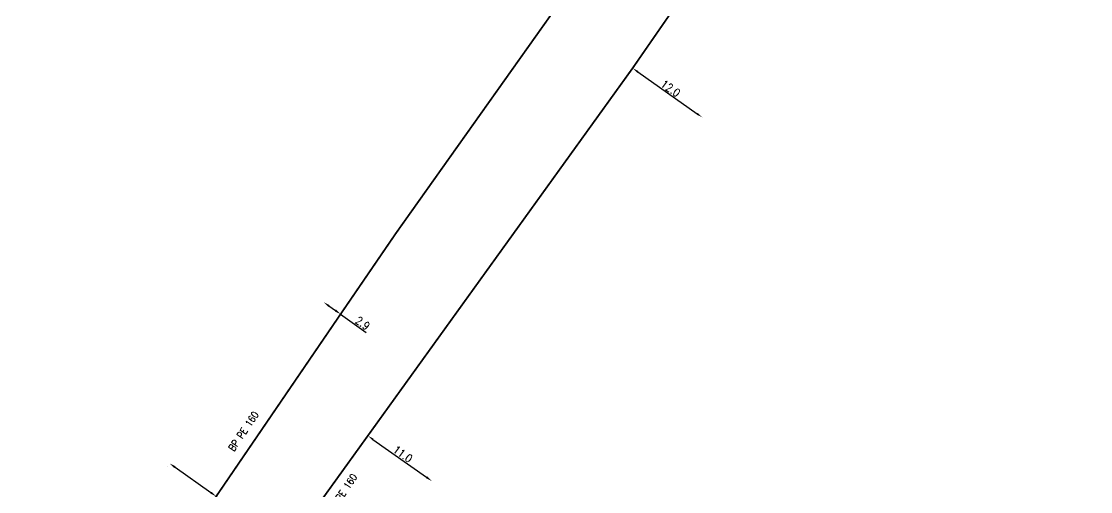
# Model space of a CAD drawing. Header units: millimetres. Extents: x 184998 to 186003, y 126995 to 128002.
# Drawn here: x 185848.5 to 185998.9, y 127623.1 to 127689.2 of the extents above; entities that cross this region are included whole.
import ezdxf

# ---------------------------------------------------------------- set-up
doc = ezdxf.new("R2010")
doc.units = ezdxf.units.MM
doc.header["$PDMODE"] = 34
doc.linetypes.add('L_25_PE', pattern=[2000, 1000, 1000])
doc.layers.get('DEFPOINTS').update_dxf_attribs({"linetype": 'CONTINUOUS'})
doc.layers.add('L_150', color=1, linetype='CONTINUOUS')
doc.styles.get("Standard").update_dxf_attribs({"font": 'romans.shx', "width": 0.85})
doc.dimstyles.get("Standard").update_dxf_attribs({"dimtxt": 1.5, "dimasz": 1.2, "dimexe": 0.625, "dimexo": 0.625, "dimgap": 0.25, "dimtad": 1, "dimdec": 1, "dimzin": 0, "dimdsep": 46, "dimtxsty": 'Standard', "dimcen": -0.5, "dimadec": 0, "dimazin": 0, "dimtfac": 1, "dimtdec": 1, "dimtmove": 0, "dimatfit": 3, "dimfxl": 0, "dimtolj": 1, "dimtzin": 0, "dimarcsym": 0})

# ---------------------------------------------------------------- blocks, each defined once
blk = doc.blocks.new('*D124')
at = {"layer": 'DEFPOINTS', "color": 0, "linetype": 'Continuous', "transparency": 16777216}
for p in [(185869.39, 127627.1), (185869.39, 127627.1), (185875.92, 127622.48)]:
    blk.add_point(p, dxfattribs=at)
at = {"layer": 'L_150', "color": 0, "linetype": 'Continuous', "lineweight": -2, "transparency": 16777216}
for p, q in [((185869.12, 127626.72), (185869.12, 127626.72)), ((185870.13, 127626.58), (185875.19, 127623)), ((185875.65, 127622.1), (185875.65, 127622.1)), ((185875.92, 127622.48), (185879.87, 127619.69))]:
    blk.add_line(p, q, dxfattribs=at)
at = {"layer": 'L_150', "color": 0, "linetype": 'Continuous', "transparency": 16777216}
for points in [[(185870.21, 127626.7), (185870.04, 127626.46), (185869.39, 127627.1)], [(185875.27, 127623.12), (185875.1, 127622.88), (185875.92, 127622.48)]]:
    blk.add_solid(points, dxfattribs=at)
at = {"layer": 'L_150', "color": 0, "linetype": 'Continuous', "transparency": 16777216, "insert": (185879.33, 127620.99), "char_height": 1.125, "attachment_point": 5, "rotation": 324.7293}
blk.add_mtext('\\A1;8.0', dxfattribs=at)
blk = doc.blocks.new('*D125')
at = {"layer": 'DEFPOINTS', "color": 0, "linetype": 'Continuous', "transparency": 16777216}
for p in [(185891.05, 127649.76), (185891.05, 127649.76), (185893.41, 127648.08)]:
    blk.add_point(p, dxfattribs=at)
at = {"layer": 'L_150', "color": 0, "linetype": 'Continuous', "lineweight": -2, "transparency": 16777216}
for p, q in [((185891.78, 127649.24), (185892.68, 127648.61)), ((185893.41, 127648.08), (185897.03, 127645.52))]:
    blk.add_line(p, q, dxfattribs=at)
at = {"layer": 'L_150', "color": 0, "linetype": 'Continuous', "transparency": 16777216}
for points in [[(185891.87, 127649.36), (185891.69, 127649.12), (185891.05, 127649.76)], [(185892.76, 127648.73), (185892.59, 127648.48), (185893.41, 127648.08)]]:
    blk.add_solid(points, dxfattribs=at)
at = {"layer": 'L_150', "color": 0, "linetype": 'Continuous', "transparency": 16777216, "insert": (185896.51, 127646.81), "char_height": 1.125, "attachment_point": 5, "rotation": 324.6465}
blk.add_mtext('\\A1;2.9', dxfattribs=at)
blk = doc.blocks.new('*D131')
at = {"layer": 'DEFPOINTS', "color": 0, "linetype": 'Continuous', "transparency": 16777216}
for p in [(185934.48, 127682.65), (185944.29, 127675.73), (185944.29, 127675.73)]:
    blk.add_point(p, dxfattribs=at)
at = {"layer": 'L_150', "color": 0, "linetype": 'Continuous', "lineweight": -2, "transparency": 16777216}
blk.add_line((185935.22, 127682.13), (185943.55, 127676.25), dxfattribs=at)
at = {"layer": 'L_150', "color": 0, "linetype": 'Continuous', "transparency": 16777216}
for points in [[(185935.3, 127682.25), (185935.13, 127682), (185934.48, 127682.65)], [(185943.64, 127676.37), (185943.46, 127676.13), (185944.29, 127675.73)]]:
    blk.add_solid(points, dxfattribs=at)
at = {"layer": 'L_150', "color": 0, "linetype": 'Continuous', "transparency": 16777216, "insert": (185939.82, 127679.8), "char_height": 1.125, "attachment_point": 5, "rotation": 324.8062}
blk.add_mtext('\\A1;12.0', dxfattribs=at)
blk = doc.blocks.new('*D132')
at = {"layer": 'DEFPOINTS', "color": 0, "linetype": 'Continuous', "transparency": 16777216}
for p in [(185897.24, 127630.99), (185906.22, 127624.65), (185906.22, 127624.65)]:
    blk.add_point(p, dxfattribs=at)
at = {"layer": 'L_150', "color": 0, "linetype": 'Continuous', "lineweight": -2, "transparency": 16777216}
blk.add_line((185897.97, 127630.47), (185905.48, 127625.17), dxfattribs=at)
at = {"layer": 'L_150', "color": 0, "linetype": 'Continuous', "transparency": 16777216}
for points in [[(185898.06, 127630.6), (185897.88, 127630.35), (185897.24, 127630.99)], [(185905.57, 127625.29), (185905.4, 127625.04), (185906.22, 127624.65)]]:
    blk.add_solid(points, dxfattribs=at)
at = {"layer": 'L_150', "color": 0, "linetype": 'Continuous', "transparency": 16777216, "insert": (185902.16, 127628.43), "char_height": 1.125, "attachment_point": 5, "rotation": 324.7582}
blk.add_mtext('\\A1;11.0', dxfattribs=at)

msp = doc.modelspace()

# ---------------------------------------------------------------- linework, layer by layer
at = {"layer": 'L_150', "linetype": 'L_25_PE', "const_width": 0.25}
for points in [[(185955.57, 127810.17), (185956.36, 127809.41), (185956.98, 127810.06), (185957.46, 127809.6), (185970.12, 127798.09), (185980.13, 127789.86), (185983.13, 127787.37), (185989.27, 127782.41), (185949.82, 127728.06), (185933.45, 127704.34), (185928.74, 127698.22), (185901.21, 127659.47), (185893.41, 127648.08), (185875.92, 127622.48), (185863.4, 127604.52), (185858.2, 127597.61), (185842.95, 127575.76), (185839.04, 127570), (185825.54, 127550.7), (185817.11, 127538.38), (185805.77, 127521.55), (185795.49, 127508.64), (185784.26, 127492.53)], [(185784.64, 127469.94), (185807.78, 127502.39), (185810.41, 127506.38), (185814.79, 127512.88), (185822.36, 127523.95), (185835.8, 127542.74), (185849.67, 127562.51), (185862.88, 127581.72), (185880.49, 127607.75), (185897.24, 127630.99), (185934.48, 127682.65), (185955.94, 127713.63), (185992.06, 127764.33), (185993.35, 127764.76), (185995.87, 127768.43), (185998.75, 127772.65)]]:
    msp.add_lwpolyline(points, dxfattribs=at)

# ---------------------------------------------------------------- texts
at = {"layer": 'L_150', "linetype": 'Continuous', "char_height": 1, "attachment_point": 4, "rotation": 55.8759}
for insert in [(185877.99, 127629.01), (185891.84, 127620.24)]:
    msp.add_mtext('\\A1;BP PE 160', dxfattribs=dict(at, insert=insert))

# ---------------------------------------------------------------- dimensions: what is measured, and where the dimension line sits
at = {"layer": 'L_150', "linetype": 'Continuous'}
for base, p1, p2, angle, picture, middle in [((185944.29, 127675.73), (185934.48, 127682.65), (185944.29, 127675.73), 324.8062, '*D131', (185939.38, 127679.19)), ((185891.05, 127649.76), (185893.41, 127648.08), (185891.05, 127649.76), 144.6465, '*D125', (185896.07, 127646.2)), ((185906.22, 127624.65), (185897.24, 127630.99), (185906.22, 127624.65), 324.7582, '*D132', (185901.73, 127627.82)), ((185869.39, 127627.1), (185875.92, 127622.48), (185869.39, 127627.1), 144.7293, '*D124', (185878.9, 127620.38))]:
    dim = msp.add_linear_dim(base=base, p1=p1, p2=p2, angle=angle, dimstyle='Standard', override={"dimscale": 0.75}, dxfattribs=at)
    dim.commit()
    dim.dimension.update_dxf_attribs({"geometry": picture, "text_midpoint": middle, "dimtype": 161})

doc.saveas('drawing.dxf')
